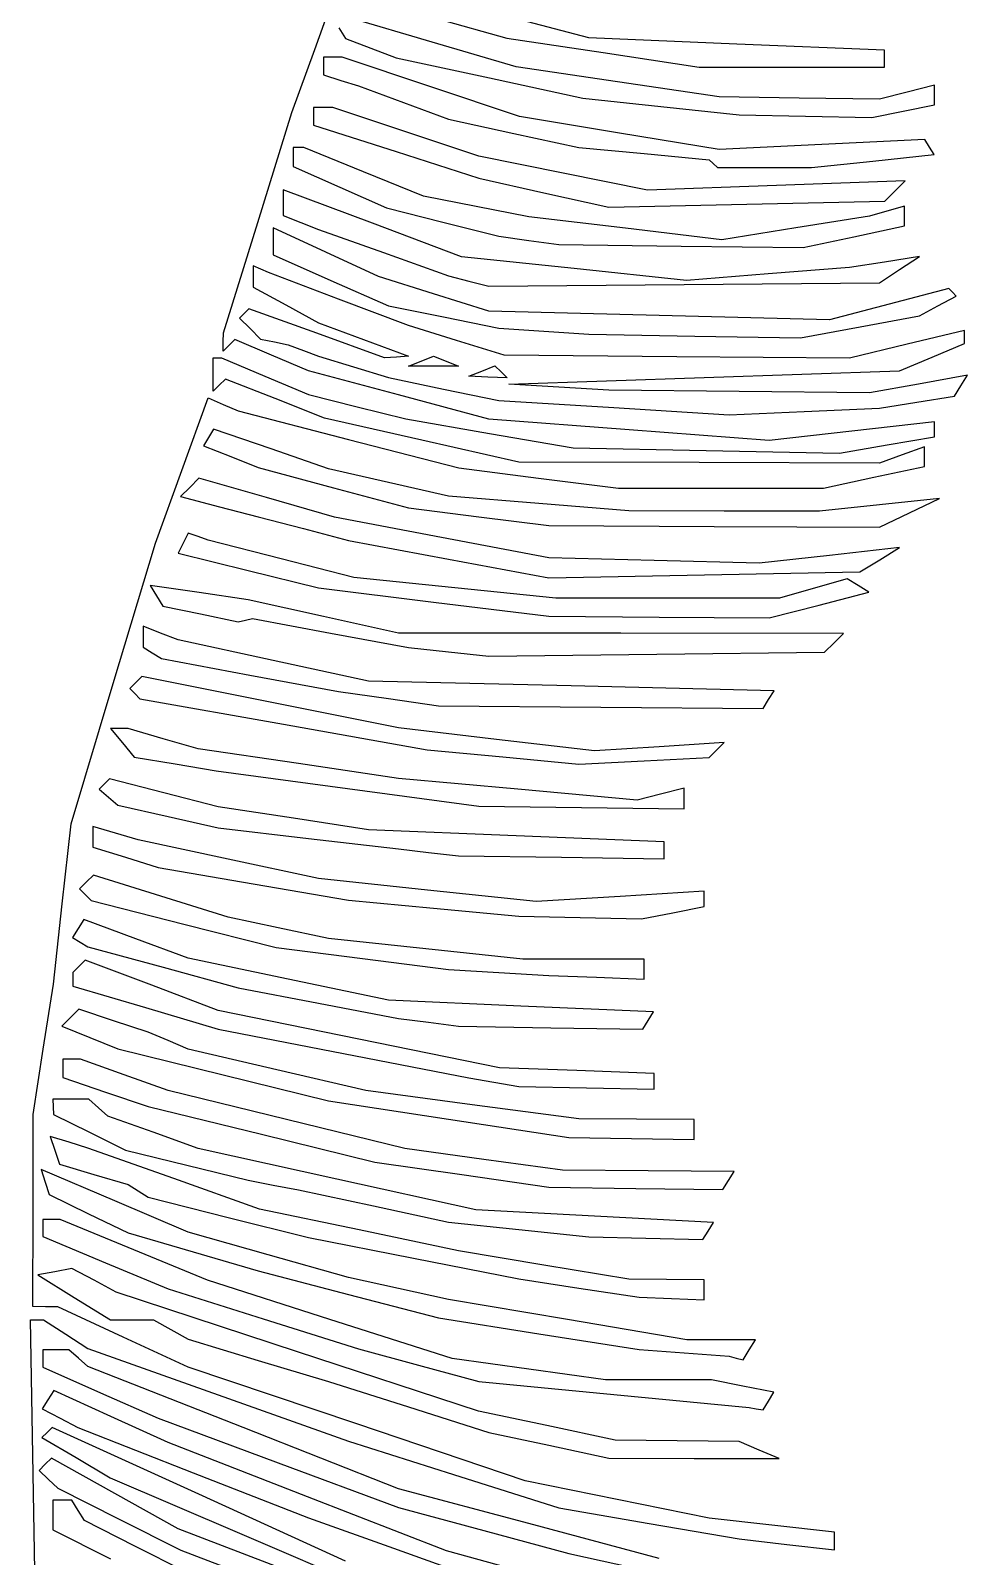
# Model space of a CAD drawing. Extents: x 137 to 489, y 18 to 824.
# Drawn here: x 137.2 to 212, y 222.1 to 343.9 of the extents above; entities that cross this region are included whole.
import ezdxf

# ---------------------------------------------------------------- set-up
doc = ezdxf.new("R2010")
doc.units = 0
doc.layers.add('Vrstva_1', color=7, linetype='CONTINUOUS')

msp = doc.modelspace()

# ---------------------------------------------------------------- linework, layer by layer
at = {"layer": 'Vrstva_1', "color": 7}
for p, q in [((159.867448, 342.434523), (161.687404, 347.457175)), ((169.250975, 343.014491), (162.55696, 344.978844)), ((169.687993, 344.867386), (175.216686, 343.334126)), ((181.759303, 343.352721), (175.759294, 344.919317)), ((161.787467, 344.163515), (162.312386, 343.31417)), ((158.047464, 337.411899), (159.867448, 342.434523)), ((162.312386, 343.31417), (164.337259, 342.544309)), ((164.337259, 342.544309), (166.362131, 341.774447)), ((175.944991, 341.050139), (169.250975, 343.014491)), ((175.216686, 343.334126), (182.888002, 342.177732)), ((193.559309, 342.85989), (181.759303, 343.352721)), ((205.359287, 342.367087), (193.559309, 342.85989)), ((205.359287, 341.688529), (205.359287, 342.367087)), ((161.311445, 341.812346), (160.556975, 341.812346)), ((160.556975, 341.812346), (160.556975, 341.105641)), ((162.065942, 341.812346), (161.311445, 341.812346)), ((169.145725, 339.4404), (162.065942, 341.812346)), ((166.362131, 341.774447), (173.81484, 340.159776)), ((182.888002, 342.177732), (190.55929, 341.021339)), ((205.359287, 341.01), (205.359287, 341.688529)), ((160.556975, 341.105641), (160.556975, 340.398964)), ((160.556975, 340.398964), (161.956979, 339.958658)), ((161.956979, 339.958658), (163.356982, 339.518381)), ((173.81484, 340.159776), (181.26752, 338.545077)), ((184.051001, 339.850488), (175.944991, 341.050139)), ((190.55929, 341.021339), (197.959303, 341.015669)), ((197.959303, 341.015669), (205.359287, 341.01)), ((163.356982, 339.518381), (166.956982, 338.190746)), ((176.225508, 337.068454), (169.145725, 339.4404)), ((192.156982, 338.650866), (184.051001, 339.850488)), ((207.156963, 339.019455), (204.956966, 338.453008)), ((209.35696, 339.585931), (207.156963, 339.019455)), ((209.35696, 338.799203), (209.35696, 339.585931)), ((209.35696, 338.012447), (209.35696, 338.799203)), ((160.540138, 337.812236), (159.756982, 337.812236)), ((159.756982, 337.812236), (159.756982, 337.106721)), ((161.323294, 337.812236), (160.540138, 337.812236)), ((167.140128, 335.868633), (161.323294, 337.812236)), ((166.956982, 338.190746), (170.556982, 336.863112)), ((181.26752, 338.545077), (187.512245, 337.88537)), ((187.512245, 337.88537), (193.756969, 337.225691)), ((198.55696, 338.551937), (192.156982, 338.650866)), ((204.956966, 338.453008), (198.55696, 338.551937)), ((204.356985, 337.012469), (206.856972, 337.512472)), ((206.856972, 337.512472), (209.35696, 338.012447)), ((155.31169, 328.611883), (158.047464, 337.411899)), ((159.756982, 337.106721), (159.756982, 336.401206)), ((159.756982, 336.401206), (166.356972, 334.276413)), ((170.556982, 336.863112), (175.756969, 335.735235)), ((184.191231, 335.760888), (176.225508, 337.068454)), ((193.756969, 337.225691), (199.056963, 337.119392)), ((199.056963, 337.119392), (199.056963, 337.118769)), ((199.056963, 337.118769), (204.356985, 337.012469)), ((172.956963, 333.92503), (167.140128, 335.868633)), ((175.756969, 335.735235), (180.956985, 334.607357)), ((192.156982, 334.453323), (184.191231, 335.760888)), ((208.568701, 335.240589), (200.362827, 334.846942)), ((208.941032, 334.638142), (208.568701, 335.240589)), ((158.572865, 334.61229), (158.156966, 334.61229)), ((158.156966, 334.61229), (158.156966, 333.849713)), ((158.156966, 333.849713), (158.156966, 333.087165)), ((158.988764, 334.61229), (158.572865, 334.61229)), ((163.769479, 332.669707), (158.988764, 334.61229)), ((166.356972, 334.276413), (172.956963, 332.151591)), ((179.698232, 332.567546), (172.956963, 333.92503)), ((180.956985, 334.607357), (186.156972, 334.119685)), ((186.156972, 334.119685), (191.35696, 333.632013)), ((200.362827, 334.846942), (192.156982, 334.453323)), ((204.417816, 333.524041), (209.313334, 334.035723)), ((209.313334, 334.035723), (208.941032, 334.638142)), ((158.156966, 333.087165), (161.882938, 331.438989)), ((168.550194, 330.727124), (163.769479, 332.669707)), ((191.35696, 333.632013), (191.690314, 333.322186)), ((191.690314, 333.322186), (192.02364, 333.012359)), ((192.02364, 333.012359), (195.772969, 333.012359)), ((195.772969, 333.012359), (199.52227, 333.012359)), ((199.52227, 333.012359), (204.417816, 333.524041)), ((161.882938, 331.438989), (165.608938, 329.790813)), ((172.956963, 332.151591), (178.156979, 330.996501)), ((186.439501, 331.210063), (179.698232, 332.567546)), ((196.728698, 331.5816), (186.439501, 331.210063)), ((207.017895, 331.953137), (196.728698, 331.5816)), ((206.202821, 331.138063), (207.017895, 331.953137)), ((164.474116, 328.558932), (157.357114, 331.237389)), ((157.357114, 331.237389), (157.357114, 330.210482)), ((157.357114, 330.210482), (157.357114, 329.183575)), ((172.753577, 329.904255), (168.550194, 330.727124)), ((178.156979, 330.996501), (183.356966, 329.841439)), ((194.372342, 330.082328), (205.387719, 330.322989)), ((205.387719, 330.322989), (206.202821, 331.138063)), ((157.357114, 329.183575), (158.757117, 328.627361)), ((165.608938, 329.790813), (170.082944, 328.653326)), ((176.95696, 329.081414), (172.753577, 329.904255)), ((184.666997, 328.159389), (176.95696, 329.081414)), ((183.356966, 329.841439), (194.372342, 330.082328)), ((204.156972, 329.131134), (198.267004, 328.184277)), ((205.556975, 329.525632), (204.156972, 329.131134)), ((206.956979, 329.920129), (205.556975, 329.525632)), ((206.956979, 329.132494), (206.956979, 329.920129)), ((206.956979, 328.344888), (206.956979, 329.132494)), ((152.575917, 319.811896), (155.31169, 328.611883)), ((160.757101, 326.254592), (156.55712, 328.194992)), ((156.55712, 328.194992), (156.55712, 327.112923)), ((158.757117, 328.627361), (160.15712, 328.071146)), ((160.15712, 328.071146), (165.357108, 326.209153)), ((171.591117, 325.880504), (164.474116, 328.558932)), ((170.082944, 328.653326), (174.556979, 327.515839)), ((192.377064, 327.237392), (184.666997, 328.159389)), ((198.267004, 328.184277), (192.377064, 327.237392)), ((202.917609, 327.478592), (206.956979, 328.344888)), ((156.55712, 327.112923), (156.55712, 326.030882)), ((174.556979, 327.515839), (176.95696, 327.183931)), ((176.95696, 327.183931), (179.356969, 326.852022)), ((179.356969, 326.852022), (189.11759, 326.732202)), ((189.11759, 326.732202), (198.87821, 326.612296)), ((198.87821, 326.612296), (202.917609, 327.478592)), ((156.55712, 326.030882), (161.157127, 323.997052)), ((164.957111, 324.314164), (160.757101, 326.254592)), ((165.357108, 326.209153), (170.557123, 324.347159)), ((180.574109, 324.939912), (171.591117, 325.880504)), ((205.357105, 325.458539), (202.557127, 325.018772)), ((208.157111, 325.898334), (205.357105, 325.458539)), ((206.557123, 324.855354), (208.157111, 325.898334)), ((155.566412, 324.879137), (154.957105, 325.145877)), ((154.957105, 325.145877), (154.957105, 324.299764)), ((154.957105, 324.299764), (154.957105, 323.453622)), ((156.175719, 324.612397), (155.566412, 324.879137)), ((161.766405, 322.497269), (156.175719, 324.612397)), ((169.357105, 322.924819), (164.957111, 324.314164)), ((170.557123, 324.347159), (172.157111, 323.937269)), ((189.557101, 323.999348), (180.574109, 324.939912)), ((196.057114, 324.509074), (189.557101, 323.999348)), ((202.557127, 325.018772), (196.057114, 324.509074)), ((204.957108, 323.812403), (206.557123, 324.855354)), ((154.957105, 323.453622), (157.557127, 322.034117)), ((161.157127, 323.997052), (165.757105, 321.96325)), ((173.757127, 321.535446), (169.357105, 322.924819)), ((172.157111, 323.937269), (173.757127, 323.52738)), ((173.757127, 323.52738), (189.357117, 323.66982)), ((189.357117, 323.66982), (204.957108, 323.812403)), ((210.489004, 323.347153), (205.723057, 322.097839)), ((210.791574, 323.044583), (210.489004, 323.347153)), ((211.094144, 322.742013), (210.791574, 323.044583)), ((154.615757, 321.737698), (154.239769, 321.36171)), ((160.022843, 319.775046), (154.615757, 321.737698)), ((157.557127, 322.034117), (160.15712, 320.614611)), ((167.35712, 320.382142), (161.766405, 322.497269)), ((165.757105, 321.96325), (170.157127, 321.076035)), ((205.723057, 322.097839), (200.957111, 320.848526)), ((208.149287, 321.16595), (209.621716, 321.953981)), ((209.621716, 321.953981), (211.094144, 322.742013)), ((154.239769, 321.36171), (153.863782, 320.985723)), ((153.863782, 320.985723), (154.705898, 320.143606)), ((160.15712, 320.614611), (163.75712, 319.275581)), ((170.157127, 321.076035), (174.55712, 320.188819)), ((187.357105, 321.192), (173.757127, 321.535446)), ((200.957111, 320.848526), (187.357105, 321.192)), ((203.406273, 320.289165), (208.149287, 321.16595)), ((152.567413, 319.078545), (152.575917, 319.811896)), ((153.489382, 319.275723), (153.02416, 318.810472)), ((156.424147, 318.028082), (153.489382, 319.275723)), ((154.705898, 320.143606), (155.547986, 319.301518)), ((155.547986, 319.301518), (156.652563, 319.077865)), ((165.429901, 317.812394), (160.022843, 319.775046)), ((163.75712, 319.275581), (167.35712, 317.936551)), ((171.179697, 319.199499), (167.35712, 320.382142)), ((174.55712, 320.188819), (178.15712, 319.940504)), ((178.15712, 319.940504), (181.75712, 319.692189)), ((181.75712, 319.692189), (190.210175, 319.552129)), ((190.210175, 319.552129), (198.663259, 319.412381)), ((198.663259, 319.412381), (203.406273, 320.289165)), ((211.757111, 320.002498), (207.157105, 318.897128)), ((211.757111, 319.482907), (211.757111, 320.002498)), ((211.757111, 318.963345), (211.757111, 319.482907)), ((152.558909, 318.345222), (152.567413, 319.078545)), ((153.02416, 318.810472), (152.558909, 318.345222)), ((159.358912, 316.780413), (156.424147, 318.028082)), ((156.652563, 319.077865), (157.757111, 318.854211)), ((157.757111, 318.854211), (158.957101, 318.394148)), ((158.957101, 318.394148), (160.15712, 317.934085)), ((175.002245, 318.016857), (171.179697, 319.199499)), ((188.7797, 317.904321), (175.002245, 318.016857)), ((207.157105, 318.897128), (202.557127, 317.791786)), ((209.157117, 317.865713), (211.757111, 318.963345)), ((151.758887, 316.478381), (151.758887, 317.811713)), ((151.758887, 317.811713), (152.092553, 317.811713)), ((152.092553, 317.811713), (152.426248, 317.811713)), ((152.426248, 317.811713), (155.892566, 316.342318)), ((166.558912, 314.84622), (159.358912, 316.780413)), ((160.15712, 317.934085), (162.957127, 317.084145)), ((162.957127, 317.084145), (165.757105, 316.234205)), ((166.393511, 317.874472), (165.429901, 317.812394)), ((167.35712, 317.936551), (166.393511, 317.874472)), ((167.35712, 317.138655), (168.357127, 317.542167)), ((169.357105, 317.138655), (167.35712, 317.138655)), ((168.357127, 317.542167), (169.357105, 317.945679)), ((169.357105, 317.945679), (170.357111, 317.542167)), ((171.357117, 317.138655), (169.357105, 317.138655)), ((170.357111, 317.542167), (171.357117, 317.138655)), ((173.20712, 316.758898), (174.257101, 317.179077)), ((174.257101, 317.179077), (174.740437, 316.695742)), ((202.557127, 317.791786), (188.7797, 317.904321)), ((190.957105, 316.237465), (206.557123, 316.76811)), ((206.557123, 316.76811), (209.157117, 317.865713)), ((151.758887, 315.145049), (151.758887, 316.478381)), ((152.246163, 315.632324), (151.758887, 315.145049)), ((152.73341, 316.1196), (152.246163, 315.632324)), ((156.694884, 314.558135), (152.73341, 316.1196)), ((155.892566, 316.342318), (159.358884, 314.872894)), ((165.757105, 316.234205), (170.157127, 315.321704)), ((172.157111, 316.338718), (173.20712, 316.758898)), ((173.690456, 316.275506), (172.157111, 316.338718)), ((175.223772, 316.212406), (173.690456, 316.275619)), ((173.690456, 316.275619), (173.690456, 316.275506)), ((174.740437, 316.695742), (175.223772, 316.212406)), ((175.357114, 315.706819), (190.957105, 316.237465)), ((179.357111, 315.47211), (175.357114, 315.706819)), ((208.071023, 315.720227), (204.157114, 315.012331)), ((211.984931, 316.428151), (208.071023, 315.720227)), ((210.948727, 314.751543), (211.466843, 315.589861)), ((211.466843, 315.589861), (211.984931, 316.428151)), ((149.25255, 308.809474), (151.35889, 314.60743)), ((151.35889, 314.60743), (152.558881, 314.093339)), ((160.656358, 312.996643), (156.694884, 314.558135)), ((159.358884, 314.872894), (163.246147, 313.908803)), ((173.758912, 312.912), (166.558912, 314.84622)), ((170.157127, 315.321704), (174.55712, 314.409232)), ((174.55712, 314.409232), (183.757105, 313.841169)), ((183.357108, 315.237402), (179.357111, 315.47211)), ((193.757111, 315.124866), (183.357108, 315.237402)), ((204.157114, 315.012331), (193.757111, 315.124866)), ((207.952931, 314.275294), (210.948727, 314.751543)), ((152.558881, 314.093339), (153.7589, 313.579276)), ((153.7589, 313.579276), (162.558887, 311.298265)), ((163.246147, 313.908803), (167.13341, 312.94474)), ((183.757105, 313.841169), (192.957117, 313.273077)), ((192.957117, 313.273077), (198.957127, 313.536132)), ((198.957127, 313.535991), (204.957108, 313.799046)), ((198.957127, 313.536132), (198.957127, 313.535991)), ((204.957108, 313.799046), (207.952931, 314.275294)), ((151.79106, 312.112573), (151.38426, 311.45434)), ((156.374087, 310.534157), (151.79106, 312.112573)), ((168.407612, 311.242649), (160.656358, 312.996643)), ((167.13341, 312.94474), (173.813366, 311.779843)), ((184.958909, 312.062258), (173.758912, 312.912)), ((196.158906, 311.212545), (184.958909, 312.062258)), ((202.758897, 311.95389), (196.158906, 311.212545)), ((209.358887, 312.695235), (202.758897, 311.95389)), ((209.358887, 312.102595), (209.358887, 312.695235)), ((209.358887, 311.509928), (209.358887, 312.102595)), ((151.38426, 311.45434), (150.97746, 310.796135)), ((150.97746, 310.796135), (153.167281, 309.923802)), ((162.558887, 311.298265), (171.358903, 309.017254)), ((176.158894, 309.488627), (168.407612, 311.242649)), ((173.813366, 311.779843), (180.493322, 310.614973)), ((201.75889, 310.211887), (205.558903, 310.860907)), ((205.558903, 310.860907), (209.358887, 311.509928)), ((208.558894, 310.719345), (206.758894, 310.065449)), ((208.558894, 309.931739), (208.558894, 310.719345)), ((153.167281, 309.923802), (155.357101, 309.051496)), ((160.957114, 308.955713), (156.374087, 310.534157)), ((190.558894, 309.450076), (176.158894, 309.488627)), ((180.493322, 310.614973), (191.126106, 310.41343)), ((191.126106, 310.41343), (201.75889, 310.211887)), ((206.758894, 310.065449), (204.958894, 309.411524)), ((208.558894, 309.144132), (208.558894, 309.931739)), ((147.14621, 303.011546), (149.25255, 308.809474)), ((155.357101, 309.051496), (161.357111, 307.443487)), ((165.757105, 307.856608), (160.957114, 308.955713)), ((171.358903, 309.017254), (177.737905, 308.214397)), ((204.958894, 309.411524), (190.558894, 309.450076)), ((200.480125, 307.41154), (204.519523, 308.277836)), ((204.519523, 308.277836), (208.558894, 309.144132)), ((149.887029, 307.46228), (149.153593, 306.728844)), ((150.620465, 308.195717), (149.887029, 307.46228)), ((156.025681, 306.649956), (150.620465, 308.195717)), ((161.357111, 307.443487), (167.35712, 305.835477)), ((170.557123, 306.757502), (165.757105, 307.856608)), ((177.737905, 308.214397), (184.116906, 307.41154)), ((184.116906, 307.41154), (192.298516, 307.41154)), ((192.298516, 307.41154), (200.480125, 307.41154)), ((149.153593, 306.728844), (152.255347, 305.924457)), ((152.255347, 305.924457), (155.357101, 305.120098)), ((161.430897, 305.104224), (156.025681, 306.649956)), ((167.35712, 305.835477), (172.957105, 305.124151)), ((177.757123, 306.170759), (170.557123, 306.757502)), ((184.957123, 305.584016), (177.757123, 306.170759)), ((204.957108, 306.071121), (200.157117, 305.572677)), ((209.757127, 306.569537), (204.957108, 306.071121)), ((207.357117, 305.426976), (209.757127, 306.569537)), ((155.357101, 305.120098), (158.957101, 304.176813)), ((169.993993, 303.472942), (161.430897, 305.104224)), ((172.957105, 305.124151), (178.557117, 304.412825)), ((192.55712, 305.578346), (184.957123, 305.584016)), ((200.157117, 305.572677), (192.55712, 305.578346)), ((204.957108, 304.284444), (207.357117, 305.426976)), ((149.757117, 303.812391), (149.35712, 303.012397)), ((150.557111, 303.536863), (149.757117, 303.812391)), ((151.357105, 303.261335), (150.557111, 303.536863)), ((158.957101, 304.176813), (162.557101, 303.233528)), ((178.557117, 301.84166), (169.993993, 303.472942)), ((178.557117, 304.412825), (191.757127, 304.347628)), ((191.757127, 304.349641), (204.957108, 304.284444)), ((191.757127, 304.347628), (191.757127, 304.349641)), ((143.78398, 291.811521), (147.14621, 303.011546)), ((149.35712, 303.012397), (148.957123, 302.212403)), ((148.957123, 302.212403), (154.557108, 300.83125)), ((157.177199, 301.764387), (151.357105, 303.261335)), ((162.557101, 303.233528), (170.557123, 301.740406)), ((206.557123, 302.659483), (200.957111, 302.037676)), ((204.974683, 301.69406), (206.557123, 302.659483)), ((162.997294, 300.267439), (157.177199, 301.764387)), ((170.557123, 301.740406), (178.557117, 300.247313)), ((186.957108, 301.628778), (178.557117, 301.84166)), ((195.357127, 301.415896), (186.957108, 301.628778)), ((200.957111, 302.037676), (195.357127, 301.415896)), ((203.392242, 300.728636), (204.974683, 301.69406)), ((154.557108, 300.83125), (160.15712, 299.450098)), ((171.061974, 299.439836), (162.997294, 300.267439)), ((178.557117, 300.247313), (190.974679, 300.487975)), ((190.974679, 300.487975), (203.392242, 300.728636)), ((202.384894, 300.165902), (199.676276, 299.389068)), ((203.244557, 299.634605), (202.384894, 300.165902)), ((150.643142, 299.064359), (146.729234, 299.629191)), ((146.729234, 299.629191), (147.234311, 298.811962)), ((147.234311, 298.811962), (147.739388, 297.994734)), ((154.557051, 298.499556), (150.643142, 299.064359)), ((160.55706, 297.167244), (154.557051, 298.499556)), ((160.15712, 299.450098), (169.357105, 298.317742)), ((179.126654, 298.612261), (171.061974, 299.439836)), ((188.047171, 298.612261), (179.126654, 298.612261)), ((196.967659, 298.612261), (188.047171, 298.612261)), ((199.676276, 299.389068), (196.967659, 298.612261)), ((200.13067, 298.073225), (204.10422, 299.103307)), ((204.10422, 299.103307), (203.244557, 299.634605)), ((147.739388, 297.994734), (150.748223, 297.369383)), ((150.748223, 297.369383), (153.757057, 296.744032)), ((169.357105, 298.317742), (178.557117, 297.185357)), ((196.15712, 297.043115), (200.13067, 298.073225)), ((147.557064, 295.842387), (146.15706, 296.383606)), ((146.15706, 296.383606), (146.15706, 295.545232)), ((153.757057, 296.744032), (154.325007, 296.867906)), ((154.325007, 296.867906), (154.892957, 296.99178)), ((154.892957, 296.99178), (161.12501, 295.836548)), ((166.55707, 295.834932), (160.55706, 297.167244)), ((178.557117, 297.185357), (187.357105, 297.114208)), ((187.357105, 297.114265), (196.15712, 297.043115)), ((187.357105, 297.114208), (187.357105, 297.114265)), ((146.15706, 295.545232), (146.15706, 294.706857)), ((148.957067, 295.30114), (147.557064, 295.842387)), ((156.557064, 293.650299), (148.957067, 295.30114)), ((161.12501, 295.836548), (167.357064, 294.681317)), ((184.31706, 295.823594), (166.55707, 295.834932)), ((202.077051, 295.812255), (184.31706, 295.823594)), ((200.580698, 294.315902), (201.328875, 295.064079)), ((201.328875, 295.064079), (202.077051, 295.812255)), ((146.15706, 294.706857), (146.891829, 294.252746)), ((146.891829, 294.252746), (147.626597, 293.798636)), ((147.626597, 293.798636), (154.691838, 292.486904)), ((164.15706, 291.99943), (156.557064, 293.650299)), ((167.357064, 294.681317), (170.557067, 294.333137)), ((170.557067, 294.333137), (173.75707, 293.984957)), ((173.75707, 293.984957), (187.168884, 294.150784)), ((187.168884, 294.150076), (200.580698, 294.315902)), ((187.168884, 294.150784), (187.168884, 294.150076)), ((154.691838, 292.486904), (161.757051, 291.175143)), ((140.421722, 280.611524), (143.78398, 291.811521)), ((145.575334, 291.897184), (145.090383, 291.412233)), ((145.090383, 291.412233), (145.497864, 291.004753)), ((146.060286, 292.382135), (145.575334, 291.897184)), ((156.308664, 290.325288), (146.060286, 292.382135)), ((180.347508, 291.614088), (164.15706, 291.99943)), ((196.537955, 291.228746), (180.347508, 291.614088)), ((196.100286, 290.520595), (196.537955, 291.228746)), ((145.497864, 291.004753), (145.905344, 290.597301)), ((145.905344, 290.597301), (157.368311, 288.554797)), ((166.55707, 288.268441), (156.308664, 290.325288)), ((161.757051, 291.175143), (165.757048, 290.606428)), ((165.757048, 290.606428), (169.757045, 290.037713)), ((169.757045, 290.037713), (182.709845, 289.92498)), ((195.662645, 289.812444), (196.100286, 290.520595)), ((182.709845, 289.92498), (195.662645, 289.812444)), ((144.264396, 288.212457), (143.561149, 288.212457)), ((143.561149, 288.212457), (144.505142, 287.074998)), ((144.967615, 288.212457), (144.264396, 288.212457)), ((147.762349, 287.403874), (144.967615, 288.212457)), ((157.368311, 288.554797), (168.831278, 286.512293)), ((174.381202, 287.348683), (166.55707, 288.268441)), ((144.505142, 287.074998), (145.449164, 285.93754)), ((150.557054, 286.59532), (147.762349, 287.403874)), ((158.557048, 285.417354), (150.557054, 286.59532)), ((168.831278, 286.512293), (174.89416, 285.944995)), ((182.205363, 286.428926), (174.381202, 287.348683)), ((187.378988, 286.75834), (182.205363, 286.428926)), ((192.552613, 287.087783), (187.378988, 286.75834)), ((191.357045, 285.894369), (191.954843, 286.491061)), ((191.954843, 286.491061), (192.552613, 287.087783)), ((145.449164, 285.93754), (148.721508, 285.384671)), ((148.721508, 285.384671), (151.993851, 284.83183)), ((166.55707, 284.239417), (158.557048, 285.417354)), ((174.89416, 285.944995), (180.95707, 285.377698)), ((180.95707, 285.377698), (186.157057, 285.636132)), ((186.157057, 285.636132), (191.357045, 285.894369)), ((143.476024, 284.197975), (143.069876, 283.791798)), ((147.816547, 283.08291), (143.476024, 284.197975)), ((151.993851, 284.83183), (162.475464, 283.419184)), ((176.078673, 283.369748), (166.55707, 284.239417)), ((143.069876, 283.791798), (142.663728, 283.38565)), ((142.663728, 283.38565), (143.410402, 282.744992)), ((143.410402, 282.744992), (144.157048, 282.104334)), ((152.15707, 281.967874), (147.816547, 283.08291)), ((162.475464, 283.419184), (172.957048, 282.006539)), ((185.600276, 282.50005), (176.078673, 283.369748)), ((187.478654, 282.971509), (185.600276, 282.50005)), ((189.35706, 283.442939), (187.478654, 282.971509)), ((189.35706, 282.627694), (189.35706, 283.442939)), ((144.157048, 282.104334), (148.157045, 281.197191)), ((158.157051, 281.050951), (152.15707, 281.967874)), ((172.957048, 282.006539), (181.157054, 281.909395)), ((181.157054, 281.909395), (189.35706, 281.81245)), ((189.35706, 281.81245), (189.35706, 282.627694)), ((139.709234, 274.211546), (140.421722, 280.611524)), ((143.957064, 279.86434), (142.157064, 280.398841)), ((142.157064, 280.398841), (142.157064, 279.567581)), ((148.157045, 281.197191), (152.15707, 280.290019)), ((152.15707, 280.290019), (159.35707, 279.444614)), ((164.15706, 280.134028), (158.157051, 281.050951)), ((142.157064, 279.567581), (142.157064, 278.736321)), ((145.757064, 279.329839), (143.957064, 279.86434)), ((152.957064, 277.783852), (145.757064, 279.329839)), ((159.35707, 279.444614), (166.55707, 278.599209)), ((175.957067, 279.648794), (164.15706, 280.134028)), ((187.757045, 279.163587), (175.957067, 279.648794)), ((187.757045, 278.48795), (187.757045, 279.163587)), ((142.157064, 278.736321), (144.757057, 277.933124)), ((144.757057, 277.933124), (147.357051, 277.129928)), ((160.157064, 276.237865), (152.957064, 277.783852)), ((166.55707, 278.599209), (168.957051, 278.325666)), ((168.957051, 278.325666), (171.35706, 278.052123)), ((171.35706, 278.052123), (179.557067, 277.932217)), ((179.557067, 277.932217), (187.757045, 277.812312)), ((187.757045, 277.812312), (187.757045, 278.48795)), ((147.357051, 277.129928), (154.957048, 275.823609)), ((141.64198, 275.963839), (141.090386, 275.412274)), ((141.090386, 275.412274), (141.557564, 274.945096)), ((142.193574, 276.515433), (141.64198, 275.963839)), ((147.575319, 274.83806), (142.193574, 276.515433)), ((154.957048, 275.823609), (162.557045, 274.517235)), ((168.857045, 275.318504), (160.157064, 276.237865)), ((138.996717, 267.81154), (139.709234, 274.211546)), ((141.557564, 274.945096), (142.024714, 274.477946)), ((142.024714, 274.477946), (149.407067, 272.59954)), ((152.957064, 273.160658), (147.575319, 274.83806)), ((162.557045, 274.517235), (169.357048, 273.873742)), ((177.557054, 274.399172), (168.857045, 275.318504)), ((184.257051, 274.817169), (177.557054, 274.399172)), ((190.957048, 275.235194), (184.257051, 274.817169)), ((190.957048, 274.623704), (190.957048, 275.235194)), ((190.957048, 274.012243), (190.957048, 274.623704)), ((141.422494, 272.965351), (140.976717, 272.244104)), ((145.589763, 271.427046), (141.422494, 272.965351)), ((156.95706, 272.304737), (152.957064, 273.160658)), ((169.357048, 273.873742), (176.157051, 273.230249)), ((176.157051, 273.230249), (181.057048, 273.12137)), ((181.057048, 273.12137), (185.957045, 273.012236)), ((185.957045, 273.012236), (188.45706, 273.512239)), ((188.45706, 273.512239), (190.957048, 274.012243)), ((140.976717, 272.244104), (140.530969, 271.522857)), ((149.407067, 272.59954), (156.78942, 270.721134)), ((160.957057, 271.448816), (156.95706, 272.304737)), ((140.530969, 271.522857), (141.144018, 271.156054)), ((141.144018, 271.156054), (141.757067, 270.78925)), ((141.757067, 270.78925), (147.757048, 269.155361)), ((149.75706, 269.88874), (145.589763, 271.427046)), ((156.78942, 270.721134), (163.673243, 269.850132)), ((168.725517, 270.630539), (160.957057, 271.448816)), ((176.494005, 269.812261), (168.725517, 270.630539)), ((141.540812, 269.729405), (141.048944, 269.237537)), ((146.848941, 267.717657), (141.540812, 269.729405)), ((157.757054, 268.206208), (149.75706, 269.88874)), ((163.673243, 269.850132), (170.557067, 268.979159)), ((181.325517, 269.812261), (176.494005, 269.812261)), ((186.157057, 269.812261), (181.325517, 269.812261)), ((186.157057, 269.012268), (186.157057, 269.812261)), ((141.048944, 269.237537), (140.557048, 268.745669)), ((140.557048, 268.745669), (140.557048, 268.195521)), ((140.557048, 268.195521), (140.557048, 267.645402)), ((147.757048, 269.155361), (153.757057, 267.521471)), ((165.757048, 266.523704), (157.757054, 268.206208)), ((170.557067, 268.979159), (174.557064, 268.739915)), ((174.557064, 268.739915), (178.55706, 268.500671)), ((178.55706, 268.500671), (182.357045, 268.356557)), ((182.357045, 268.356557), (186.157057, 268.212274)), ((186.157057, 268.212274), (186.157057, 269.012268)), ((138.193889, 262.611524), (138.996717, 267.81154)), ((140.557048, 267.645402), (146.357045, 265.932227)), ((152.15707, 265.70588), (146.848941, 267.717657)), ((153.757057, 267.521471), (160.157064, 266.297811)), ((141.023857, 265.799112), (140.345952, 265.121206)), ((143.790443, 264.886072), (141.023857, 265.799112)), ((146.357045, 265.932227), (152.15707, 264.219052)), ((163.382323, 263.419767), (152.15707, 265.70588)), ((160.157064, 266.297811), (166.55707, 265.07418)), ((176.33467, 266.055392), (165.757048, 266.523704)), ((186.912292, 265.587109), (176.33467, 266.055392)), ((140.345952, 265.121206), (139.668046, 264.443301)), ((139.668046, 264.443301), (141.912547, 263.540013)), ((146.557057, 263.973033), (143.790443, 264.886072)), ((166.55707, 265.07418), (168.957051, 264.763106)), ((168.957051, 264.763106), (171.35706, 264.452032)), ((171.35706, 264.452032), (178.709848, 264.332211)), ((186.062635, 264.212306), (186.487464, 264.899707)), ((186.487464, 264.899707), (186.912292, 265.587109)), ((141.912547, 263.540013), (144.157048, 262.636724)), ((148.157045, 263.29782), (146.557057, 263.973033)), ((149.75706, 262.622608), (148.157045, 263.29782)), ((152.15707, 264.219052), (162.157048, 262.26771)), ((174.607605, 261.133654), (163.382323, 263.419767)), ((178.709848, 264.332211), (186.062635, 264.212306)), ((137.39106, 257.411537), (138.193889, 262.611524)), ((144.157048, 262.636724), (152.557067, 260.562784)), ((156.847955, 260.965871), (149.75706, 262.622608)), ((162.157048, 262.26771), (172.157054, 260.316369)), ((140.456475, 261.812211), (139.757054, 261.812211)), ((139.757054, 261.812211), (139.757054, 261.078378)), ((139.757054, 261.078378), (139.757054, 260.344545)), ((141.155895, 261.812211), (140.456475, 261.812211)), ((144.656484, 260.563946), (141.155895, 261.812211)), ((163.938878, 259.309134), (156.847955, 260.965871)), ((180.782342, 260.903764), (174.607605, 261.133654)), ((186.957051, 260.673874), (180.782342, 260.903764)), ((139.757054, 260.344545), (143.15707, 259.191213)), ((148.157045, 259.31571), (144.656484, 260.563946)), ((152.557067, 260.562784), (160.957057, 258.488872)), ((172.157054, 260.316369), (174.157067, 259.973291)), ((174.157067, 259.973291), (176.157051, 259.630214)), ((176.157051, 259.630214), (181.557051, 259.521307)), ((181.557051, 259.521307), (186.957051, 259.412457)), ((186.957051, 260.043165), (186.957051, 260.673874)), ((186.957051, 259.412457), (186.957051, 260.043165)), ((140.39706, 258.612406), (138.95706, 258.612406)), ((138.95706, 258.612406), (138.976903, 258.012397)), ((141.83706, 258.612406), (140.39706, 258.612406)), ((142.597057, 257.94462), (141.83706, 258.612406)), ((143.15707, 259.191213), (146.557057, 258.037909)), ((157.611098, 256.994674), (148.157045, 259.31571)), ((160.957057, 258.488872), (170.557067, 257.031071)), ((172.447974, 258.176324), (163.938878, 259.309134)), ((137.374053, 249.744869), (137.39106, 257.411537)), ((138.976903, 258.012397), (138.996746, 257.412416)), ((138.996746, 257.412416), (141.870169, 255.981402)), ((143.357054, 257.276863), (142.597057, 257.94462)), ((146.957054, 255.984208), (143.357054, 257.276863)), ((146.557057, 258.037909), (155.614572, 255.821953)), ((180.95707, 257.043543), (172.447974, 258.176324)), ((141.870169, 255.981402), (144.743593, 254.550387)), ((150.557054, 254.691553), (146.957054, 255.984208)), ((167.065123, 254.673666), (157.611098, 256.994674)), ((170.557067, 257.031071), (180.157048, 255.573298)), ((185.557048, 257.026535), (180.95707, 257.043543)), ((190.157054, 257.012362), (185.557048, 257.026535)), ((190.157054, 256.21234), (190.157054, 257.012362)), ((190.157054, 255.412346), (190.157054, 256.21234)), ((140.249942, 255.186312), (138.742846, 255.655446)), ((138.742846, 255.655446), (139.114071, 254.54177)), ((141.757067, 254.717178), (140.249942, 255.186312)), ((148.605571, 252.27805), (141.757067, 254.717178)), ((161.638251, 252.24086), (150.557054, 254.691553)), ((155.614572, 255.821953), (164.672059, 253.605997)), ((173.35781, 253.812076), (167.065123, 254.673666)), ((180.157048, 255.573298), (185.157051, 255.492794)), ((185.157051, 255.49285), (190.157054, 255.412346)), ((185.157051, 255.492794), (185.157051, 255.49285)), ((139.114071, 254.54177), (139.485297, 253.428094)), ((139.485297, 253.428094), (142.221183, 252.620447)), ((144.743593, 254.550387), (149.650506, 253.348356)), ((164.672059, 253.605997), (171.61456, 252.59675)), ((179.650468, 252.950485), (173.35781, 253.812076)), ((143.893227, 250.498998), (138.029366, 252.995414)), ((138.029366, 252.995414), (138.350928, 252.003912)), ((142.221183, 252.620447), (144.95707, 251.8128)), ((155.454103, 249.838894), (148.605571, 252.27805)), ((149.650506, 253.348356), (154.557391, 252.146296)), ((172.71942, 249.790167), (161.638251, 252.24086)), ((171.61456, 252.59675), (178.55706, 251.587502)), ((186.49679, 252.893792), (179.650468, 252.950485)), ((193.343139, 252.837099), (186.49679, 252.893792)), ((192.90289, 252.124753), (193.343139, 252.837099)), ((138.350928, 252.003912), (138.672519, 251.012381)), ((138.672519, 251.012381), (141.81478, 249.478753)), ((144.95707, 251.8128), (145.757064, 251.305512)), ((145.757064, 251.305512), (146.557057, 250.798224)), ((154.557391, 252.146296), (156.557375, 251.770932)), ((156.557375, 251.770932), (158.557388, 251.395597)), ((158.557388, 251.395597), (164.557397, 250.104869)), ((178.55706, 251.587502), (185.509851, 251.499997)), ((185.509851, 251.499997), (192.462642, 251.412406)), ((192.462642, 251.412406), (192.90289, 252.124753)), ((149.75706, 248.002583), (143.893227, 250.498998)), ((146.557057, 250.798224), (152.957064, 249.183638)), ((163.405568, 248.178699), (155.454103, 249.838894)), ((164.557397, 250.104869), (170.557379, 248.814142)), ((182.210409, 249.279846), (172.71942, 249.790167)), ((137.357045, 242.078202), (137.374053, 249.744869)), ((138.84702, 249.01234), (138.157067, 249.01234)), ((138.157067, 249.01234), (138.157067, 248.332365)), ((139.537001, 249.01234), (138.84702, 249.01234)), ((145.418068, 246.587187), (139.537001, 249.01234)), ((141.81478, 249.478753), (144.95707, 247.945096)), ((152.957064, 249.183638), (159.35707, 247.569024)), ((170.557379, 248.814142), (176.157391, 248.221899)), ((191.701369, 248.769524), (182.210409, 249.279846)), ((191.282012, 248.090967), (191.701369, 248.769524)), ((138.157067, 248.332365), (138.157067, 247.652391)), ((138.157067, 247.652391), (143.15707, 245.561499)), ((144.95707, 247.945096), (150.157057, 246.428872)), ((156.157067, 246.191244), (149.75706, 248.002583)), ((159.35707, 247.569024), (167.75706, 245.921102)), ((171.35706, 246.518476), (163.405568, 248.178699)), ((176.157391, 248.221899), (181.757375, 247.629657)), ((181.757375, 247.629657), (186.310185, 247.52109)), ((186.310185, 247.52109), (186.309845, 247.520976)), ((186.309845, 247.520976), (190.862626, 247.412409)), ((190.862626, 247.412409), (191.282012, 248.090967)), ((151.299136, 244.162035), (145.418068, 246.587187)), ((150.157057, 246.428872), (155.357045, 244.91262)), ((162.557045, 244.379877), (156.157067, 246.191244)), ((178.157064, 245.3796), (171.35706, 246.518476)), ((140.473199, 245.112775), (139.11512, 244.851137)), ((142.244739, 244.164671), (140.473199, 245.112775)), ((143.15707, 245.561499), (148.157045, 243.47058)), ((155.357045, 244.91262), (162.557045, 243.032854)), ((167.75706, 245.921102), (176.157051, 244.273209)), ((184.957067, 244.240753), (178.157064, 245.3796)), ((139.11512, 244.851137), (137.75707, 244.589499)), ((137.75707, 244.589499), (140.65147, 242.800526)), ((144.016279, 243.216567), (142.244739, 244.164671)), ((161.072768, 241.037461), (151.299136, 244.162035)), ((166.55707, 243.505899), (162.557045, 244.379877)), ((176.157051, 244.273209), (180.95707, 243.545698)), ((187.957057, 244.22658), (184.957067, 244.240753)), ((190.957048, 244.212406), (187.957057, 244.22658)), ((190.957048, 243.412413), (190.957048, 244.212406)), ((140.65147, 242.800526), (143.545927, 241.011553)), ((158.476941, 238.463036), (144.016279, 243.216567)), ((148.157045, 243.47058), (155.75707, 241.075814)), ((162.557045, 243.032854), (169.757045, 241.153087)), ((170.557067, 242.631921), (166.55707, 243.505899)), ((180.06067, 241.022154), (170.557067, 242.631921)), ((180.95707, 243.545698), (185.75706, 242.818186)), ((185.75706, 242.818186), (188.357054, 242.715572)), ((188.357054, 242.715572), (188.357054, 242.715033)), ((188.357054, 242.715033), (190.957048, 242.612419)), ((190.957048, 242.612419), (190.957048, 243.412413)), ((138.357051, 242.055524), (137.357045, 242.078202)), ((139.357057, 242.032847), (138.357051, 242.055524)), ((144.557045, 239.630088), (139.357057, 242.032847)), ((137.595835, 216.812268), (137.172254, 241.012261)), ((137.172254, 241.012261), (137.692809, 241.012261)), ((137.692809, 241.012261), (138.213363, 241.012261)), ((138.213363, 241.012261), (139.985215, 239.858787)), ((143.545927, 241.011553), (145.262333, 241.011553)), ((145.262333, 241.011553), (146.978768, 241.011553)), ((146.978768, 241.011553), (148.367914, 240.236702)), ((148.367914, 240.236702), (149.75706, 239.461824)), ((155.75707, 241.075814), (163.357067, 238.68102)), ((170.846399, 237.912888), (161.072768, 241.037461)), ((169.757045, 241.153087), (177.757067, 239.892151)), ((189.564301, 239.412387), (180.06067, 241.022154)), ((139.985215, 239.858787), (141.757067, 238.705285)), ((149.75706, 237.227329), (144.557045, 239.630088)), ((149.75706, 239.461824), (155.357045, 237.769739)), ((177.757067, 239.892151), (185.75706, 238.631244)), ((192.307898, 239.412387), (189.564301, 239.412387)), ((195.051467, 239.412387), (192.307898, 239.412387)), ((194.557048, 238.612365), (195.051467, 239.412387)), ((139.19707, 238.612195), (138.157067, 238.612195)), ((138.157067, 238.612195), (138.157067, 237.921449)), ((138.157067, 237.921449), (138.157067, 237.230702)), ((140.237045, 238.612195), (139.19707, 238.612195)), ((140.99707, 237.949398), (140.237045, 238.612195)), ((141.757067, 237.286545), (140.99707, 237.949398)), ((141.757067, 238.705285), (152.15707, 235.010268)), ((155.357045, 237.769739), (160.957057, 236.077625)), ((172.937631, 233.709534), (158.476941, 238.463036)), ((163.357067, 238.68102), (168.157057, 237.376063)), ((176.959596, 237.062636), (170.846399, 237.912888)), ((185.75706, 238.631244), (189.35706, 238.361669)), ((189.35706, 238.361669), (192.95706, 238.092094)), ((192.95706, 238.092094), (193.509845, 237.95212)), ((193.509845, 237.95212), (194.062629, 237.812372)), ((194.062629, 237.812372), (194.557048, 238.612365)), ((138.157067, 237.230702), (142.757045, 235.187717)), ((154.157054, 232.404605), (141.757067, 237.286545)), ((163.214399, 232.689883), (149.75706, 237.227329)), ((168.157057, 237.376063), (172.957048, 236.071106)), ((183.072821, 236.212356), (176.959596, 237.062636)), ((139.021435, 235.363691), (138.566843, 234.628129)), ((143.58924, 233.289326), (139.021435, 235.363691)), ((142.757045, 235.187717), (147.357051, 233.144731)), ((160.957057, 236.077625), (167.357064, 234.050343)), ((172.957048, 236.071106), (183.757048, 235.038699)), ((187.314953, 236.212356), (183.072821, 236.212356)), ((191.557057, 236.212356), (187.314953, 236.212356)), ((194.044062, 235.714961), (191.557057, 236.212356)), ((196.531095, 235.217537), (194.044062, 235.714961)), ((196.096856, 234.514942), (196.531095, 235.217537)), ((138.566843, 234.628129), (138.112251, 233.892595)), ((152.15707, 235.010268), (162.557045, 231.31525)), ((167.357064, 234.050343), (173.75707, 232.02309)), ((183.757048, 235.038699), (194.557048, 234.006265)), ((194.557048, 234.006265), (195.109832, 233.909291)), ((195.662645, 233.812346), (196.096856, 234.514942)), ((138.112251, 233.892595), (139.534648, 233.14612)), ((139.534648, 233.14612), (140.957045, 232.399616)), ((148.157045, 231.214989), (143.58924, 233.289326)), ((147.357051, 233.144731), (156.95706, 229.579002)), ((178.399653, 232.560567), (172.937631, 233.709534)), ((195.109832, 233.909291), (195.662645, 233.812346)), ((138.490478, 232.01246), (138.088723, 231.610734)), ((138.088723, 231.610734), (140.81415, 230.002696)), ((138.892232, 232.414214), (138.490478, 232.01246)), ((150.611083, 227.082557), (138.892232, 232.414214)), ((140.957045, 232.399616), (150.157057, 228.803329)), ((166.55707, 227.522665), (154.157054, 232.404605)), ((176.671766, 228.152438), (163.214399, 232.689883)), ((173.75707, 232.02309), (178.55706, 230.995701)), ((183.861646, 231.4116), (178.399653, 232.560567)), ((159.277955, 226.885606), (148.157045, 231.214989)), ((162.557045, 231.31525), (170.957064, 228.656126)), ((178.55706, 230.995701), (183.357051, 229.968312)), ((188.80935, 231.355474), (183.861646, 231.4116)), ((193.757054, 231.299348), (188.80935, 231.355474)), ((195.35707, 230.611805), (193.757054, 231.299348)), ((196.957057, 229.924261), (195.35707, 230.611805)), ((138.349993, 229.47205), (137.863709, 228.985767)), ((138.836248, 229.958306), (138.349993, 229.47205)), ((143.896657, 227.13412), (138.836248, 229.958306)), ((140.81415, 230.002696), (143.539577, 228.394658)), ((156.95706, 229.579002), (166.55707, 226.013272)), ((183.357051, 229.968312), (190.157054, 229.946939)), ((190.157054, 229.946939), (196.957057, 229.924261)), ((137.863709, 228.985767), (138.610383, 228.26948)), ((138.610383, 228.26948), (139.357057, 227.553165)), ((143.539577, 228.394658), (153.848305, 223.978082)), ((150.157057, 228.803329), (159.35707, 225.207014)), ((170.957064, 228.656126), (179.357054, 225.99703)), ((184.014405, 226.663172), (176.671766, 228.152438)), ((139.710141, 226.609994), (138.957344, 226.609994)), ((138.957344, 226.609994), (138.957344, 225.421512)), ((139.357057, 227.553165), (144.261079, 225.080249)), ((140.462909, 226.609994), (139.710141, 226.609994)), ((140.966739, 225.794778), (140.462909, 226.609994)), ((148.957067, 224.309962), (143.896657, 227.13412)), ((162.329933, 221.750872), (150.611083, 227.082557)), ((170.398837, 222.556195), (159.277955, 226.885606)), ((176.957045, 224.742501), (166.55707, 227.522665)), ((191.357045, 225.173906), (184.014405, 226.663172)), ((138.957344, 225.421512), (138.957344, 224.23303)), ((141.470569, 224.979562), (140.966739, 225.794778)), ((166.55707, 226.013272), (173.357045, 224.182488)), ((179.357054, 225.99703), (186.557054, 224.755824)), ((138.957344, 224.23303), (143.55735, 221.925855)), ((145.49449, 222.940488), (141.470569, 224.979562)), ((144.261079, 225.080249), (149.165101, 222.607304)), ((161.533568, 219.493106), (148.957067, 224.309962)), ((159.35707, 225.207014), (166.157045, 222.763606)), ((173.357045, 224.182488), (180.157048, 222.351704)), ((187.357048, 221.962337), (176.957045, 224.742501)), ((186.557054, 224.755824), (193.757054, 223.514617)), ((196.357048, 224.614517), (191.357045, 225.173906)), ((201.357051, 224.055184), (196.357048, 224.614517)), ((153.848305, 223.978082), (164.15706, 219.561506)), ((193.757054, 223.514617), (197.557067, 223.078734)), ((197.557067, 223.078734), (201.357051, 222.642879)), ((201.357051, 223.349017), (201.357051, 224.055184)), ((201.357051, 222.642879), (201.357051, 223.349017)), ((149.518412, 220.901414), (145.49449, 222.940488)), ((149.165101, 222.607304), (159.86107, 218.546674)), ((166.157045, 222.763606), (172.957048, 220.320198)), ((176.077936, 220.987814), (170.398837, 222.556195)), ((180.157048, 222.351704), (186.557054, 220.941496))]:
    msp.add_line(p, q, dxfattribs=at)

doc.saveas('drawing.dxf')
